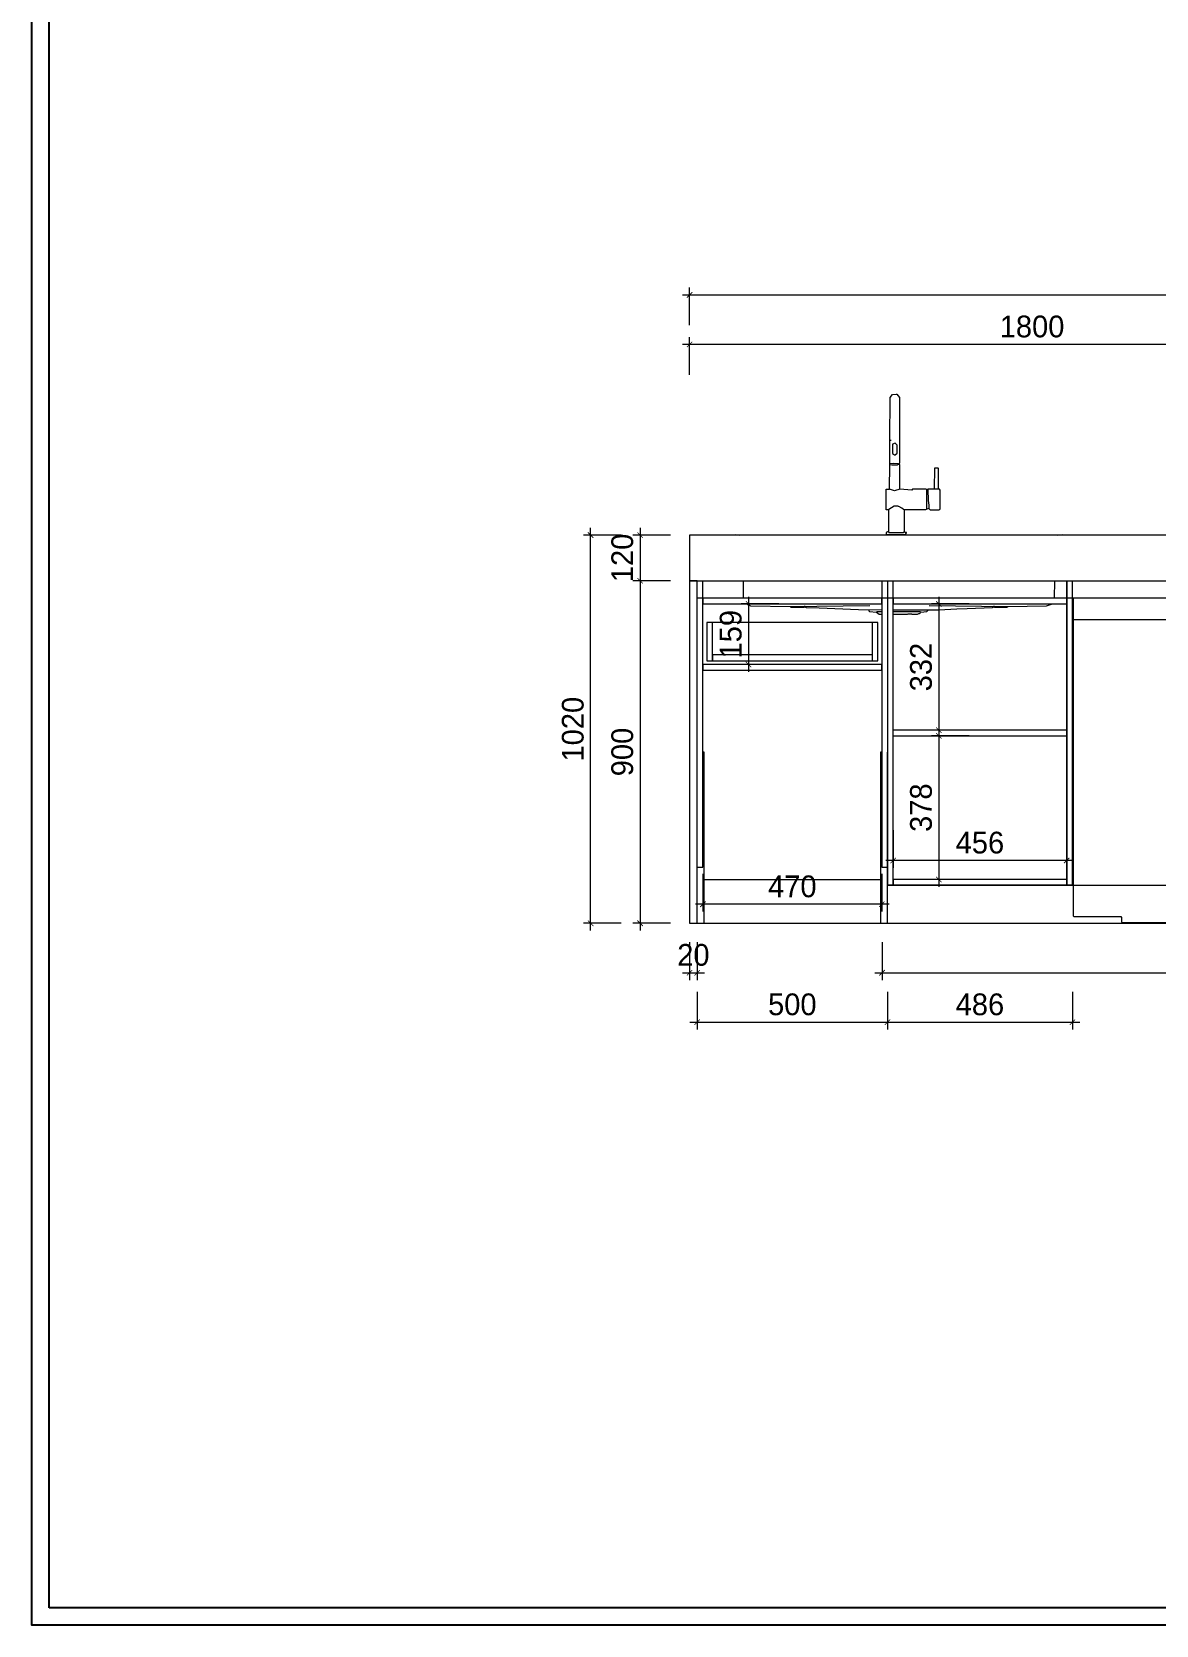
# Model space of a CAD drawing. Header units: millimetres. Extents: x 0 to 28440, y -12508 to -2066.
# Drawn here: x 0 to 2954, y -12347 to -8160 of the extents above; entities that cross this region are included whole.
import ezdxf

# ---------------------------------------------------------------- set-up
doc = ezdxf.new("R2010")
doc.units = ezdxf.units.MM
for name, color, linetype in [('CAD_  Default', 7, 'Continuous'), ('SH-尺寸标注', 32, 'Continuous'), ('图框', 4, 'Continuous')]:
    doc.layers.add(name, color=color, linetype=linetype)
for name, color, linetype, lineweight in [('DS-定制五金', 2, 'Continuous', 13), ('DS-定制台面', 4, 'Continuous', 13), ('DS-定制柜体', 4, 'Continuous', 13)]:
    doc.layers.add(name, color=color, linetype=linetype, lineweight=lineweight)
doc.styles.get("Standard").update_dxf_attribs({"font": 'GothicA1-Regular.ttf'})
doc.dimstyles.new('D_8_1.4', dxfattribs={"dimtxt": 57.14286, "dimasz": 14.285715, "dimexe": 19.04762, "dimexo": 0, "dimgap": 0, "dimtad": 1, "dimdec": 0, "dimzin": 1, "dimdsep": 46, "dimtxsty": 'Standard', "dimblk": 'ARCHTICK', "dimcen": 0.09, "dimdle": 19.04762, "dimclrd": 32, "dimclre": 32, "dimclrt": 2, "dimadec": 0, "dimazin": 0, "dimtfac": 1, "dimtdec": 4, "dimtix": 1, "dimtmove": 2, "dimatfit": 3, "dimfxl": 80.000002, "dimfxlon": 1, "dimtolj": 1, "dimtzin": 0, "dimlwd": 9, "dimlwe": 9, "dimarcsym": 0})

# ---------------------------------------------------------------- blocks, each defined once
blk = doc.blocks.new('_Frame5385020')
at = {"layer": 'CAD_  Default', "color": 255, "linetype": 'Continuous', "flags": 128}
for points in [[(35.413, 0.17), (35.413, -22.83), (0.802, -22.83), (0.802, 0.17), (35.413, 0.17)], [(0.927, -22.705), (0.927, 0.045), (31.913, 0.045), (31.913, -22.705), (0.927, -22.705)]]:
    blk.add_lwpolyline(points, dxfattribs=at)
blk = doc.blocks.new('LEGEND_0a2360a806cdce7849b98b2ef0661df8_0b9ed9d59c8745af914c58b24296af2b535fecd9-9ce2-4041-b6a1-f7be0a7ee92b')
at = {"layer": 'DS-定制五金', "color": 0, "linetype": 'Continuous'}
for p, q in [((21.2, 119.9), (21.2, 119.9)), ((21.2, 119.9), (57.5, 119.9)), ((21.5, 119.9), (21.5, 119.9)), ((57.5, 119.9), (57.5, 119.9)), ((20.5, 19.9), (20.5, 19.9)), ((20.5, 19.9), (58.5, 19.9)), ((58.5, 19.9), (58.5, 19.9))]:
    blk.add_line(p, q, dxfattribs=at)
blk = doc.blocks.new('LEGEND_0a2360a806cdce7849b98b2ef0661df8_0b9ed9d59c8745af914c58b24296af2b25f7022b-512a-43ba-8cf8-57665aab09a2')
at = {"layer": 'DS-定制五金', "color": 0, "linetype": 'Continuous'}
for p, q in [((20.5, 19.9), (20.5, 19.9)), ((20.5, 19.9), (58.5, 19.9)), ((58.5, 19.9), (58.5, 19.9))]:
    blk.add_line(p, q, dxfattribs=at)
blk = doc.blocks.new('LEGEND_0a2360a806cdce7849b98b2ef0661df8_0b9ed9d59c8745af914c58b24296af2bc5b906b7-c615-4f55-80a1-0b39651af18b')
at = {"layer": 'DS-定制五金', "color": 0, "linetype": 'Continuous'}
for p, q in [((21.2, 119.9), (21.2, 119.9)), ((21.2, 119.9), (57.5, 119.9)), ((21.5, 119.9), (21.5, 119.9)), ((57.5, 119.9), (57.5, 119.9)), ((20.5, 19.9), (20.5, 19.9)), ((20.5, 19.9), (58.5, 19.9)), ((58.5, 19.9), (58.5, 19.9))]:
    blk.add_line(p, q, dxfattribs=at)
blk = doc.blocks.new('LEGEND_0a2360a806cdce7849b98b2ef0661df8_0b9ed9d59c8745af914c58b24296af2b7b18e08e-fe75-4aee-aca0-a12577cf6275')
at = {"layer": 'DS-定制五金', "color": 0, "linetype": 'Continuous'}
for p, q in [((20.5, 19.9), (20.5, 19.9)), ((20.5, 19.9), (58.5, 19.9)), ((58.5, 19.9), (58.5, 19.9))]:
    blk.add_line(p, q, dxfattribs=at)
blk = doc.blocks.new('LEGEND_0a2360a806cdce7849b98b2ef0661df8_0b9ed9d59c8745af914c58b24296af2b4d847a2e-91e6-4621-883b-743e0200bdde')
at = {"layer": 'DS-定制五金', "color": 0, "linetype": 'Continuous'}
for p, q in [((21.2, 119.9), (21.2, 119.9)), ((21.2, 119.9), (57.5, 119.9)), ((21.5, 119.9), (21.5, 119.9)), ((57.5, 119.9), (57.5, 119.9)), ((20.5, 19.9), (20.5, 19.9)), ((20.5, 19.9), (58.5, 19.9)), ((58.5, 19.9), (58.5, 19.9))]:
    blk.add_line(p, q, dxfattribs=at)
blk = doc.blocks.new('LEGEND_0a2360a806cdce7849b98b2ef0661df8_0b9ed9d59c8745af914c58b24296af2b07fb2e48-0dea-48f3-9f8d-c6260d4dfea0')
at = {"layer": 'DS-定制五金', "color": 0, "linetype": 'Continuous'}
for p, q in [((21.2, 119.9), (21.2, 119.9)), ((21.2, 119.9), (57.5, 119.9)), ((21.5, 119.9), (21.5, 119.9)), ((57.5, 119.9), (57.5, 119.9)), ((20.5, 19.9), (20.5, 19.9)), ((20.5, 19.9), (58.5, 19.9)), ((58.5, 19.9), (58.5, 19.9))]:
    blk.add_line(p, q, dxfattribs=at)
blk = doc.blocks.new('LEGEND_773b4b5b78e261f98b0cd31e717768b7_a42c02f5651e40d4850454a045f229bae4bf6cc0-b880-4781-9f01-ec8040221989')
at = {"layer": 'DS-定制五金', "color": 0, "linetype": 'Continuous'}
for p, q in [((21.2, 119.9), (21.2, 119.9)), ((21.2, 119.9), (57.5, 119.9)), ((21.5, 119.9), (21.5, 119.9)), ((57.5, 119.9), (57.5, 119.9)), ((20.5, 19.9), (20.5, 19.9)), ((20.5, 19.9), (58.5, 19.9)), ((58.5, 19.9), (58.5, 19.9))]:
    blk.add_line(p, q, dxfattribs=at)
blk = doc.blocks.new('LEGEND_773b4b5b78e261f98b0cd31e717768b7_a42c02f5651e40d4850454a045f229bab245d6e4-1eb8-4e62-8870-8e126c4d2fbb')
at = {"layer": 'DS-定制五金', "color": 0, "linetype": 'Continuous'}
for p, q in [((21.2, 119.9), (21.2, 119.9)), ((21.2, 119.9), (57.5, 119.9)), ((21.5, 119.9), (21.5, 119.9)), ((57.5, 119.9), (57.5, 119.9)), ((20.5, 19.9), (20.5, 19.9)), ((20.5, 19.9), (58.5, 19.9)), ((58.5, 19.9), (58.5, 19.9))]:
    blk.add_line(p, q, dxfattribs=at)
blk = doc.blocks.new('LEGEND_50239a217717126fb6043add848dd369_3df105dee2c2416eb693eab1337d3f63')
at = {"layer": 'DS-定制五金', "color": 134, "linetype": 'Continuous', "flags": 128}
for points in [[(31, 267), (31.5, 379), (37.5, 386.7), (47.2, 387.7), (49, 387), (56, 379), (56, 207), (55, 205), (54, 204), (51.1, 201.8), (50, 201), (36, 201), (31, 202)], [(130, 137), (130.5, 109), (132.4, 96.1), (132.6, 94.9), (133, 88), (136, 84), (159, 84), (161, 86), (162, 87), (162, 136), (160, 138), (156, 138), (147, 138), (131, 138), (130, 137), (126.1, 137.4), (125, 138), (90, 138), (88, 136), (57, 138), (43.1, 134.3), (30, 138), (31, 202), (31, 205), (31, 267), (34, 267)], [(45, 228), (50, 233), (50, 254), (44.4, 258.5), (38, 256), (38, 232), (43.4, 227.9), (45, 228)], [(54, 204), (52.9, 204.6), (41, 206), (31, 205)], [(57, 138), (56.5, 202), (55, 205)], [(147, 138), (148, 194), (156, 194), (157, 193), (157, 141), (156, 138)], [(27, 84), (21, 84), (21, 138), (30, 138)], [(127, 86), (127, 137)], [(27, 27), (25, 26), (21, 25), (21, 19), (72, 19), (74.3, 24.1), (74, 25), (70, 25), (69, 27), (69, 84)], [(133, 88), (127, 86), (124, 84), (68, 84), (66.2, 85.2), (61.8, 88.8), (53.9, 92.8), (53.1, 93.2), (52, 94), (42, 94), (27.8, 84.9), (27, 84), (27, 27), (27, 26), (28, 25), (66, 25), (69, 27)]]:
    blk.add_lwpolyline(points, dxfattribs=at)
blk = doc.blocks.new('LEGEND_6b74d86f00f4c47856e0d770a6ec2e20_5e499b23e1694e3d8c087f3c152f14a983f97802-23b0-4b38-ae21-0377bc4aee68')
at = {"layer": 'DS-定制五金', "color": 134, "linetype": 'Continuous'}
for p, q in [((20.2, 227), (32.5, 225.8)), ((867.7, 225.8), (879.9, 227)), ((40.9, 107.1), (41, 61.8)), ((859.1, 61.6), (859.6, 107.1)), ((41, 61.8), (41.1, 61.6)), ((51.1, 46.8), (56.2, 43.3)), ((56.2, 43.3), (60.7, 42.1)), ((60.7, 42.1), (164.1, 40.5)), ((164.1, 40.5), (374.2, 42.7)), ((529.3, 42.7), (736.1, 40.5)), ((736.1, 40.5), (838.3, 42.1)), ((838.3, 42.1), (850.7, 46.6)), ((850.7, 46.6), (850.8, 46.8)), ((164.1, 40.5), (166.3, 38.2)), ((166.3, 38.2), (201.2, 38.2)), ((201.2, 38.2), (203.4, 39.3)), ((203.4, 39.3), (206.8, 37.6)), ((206.8, 37.6), (240.5, 36.5)), ((240.5, 36.5), (343.8, 32.1)), ((343.8, 32.1), (405.1, 31.9)), ((391.1, 25.8), (392.2, 27)), ((392.2, 27), (405.1, 27)), ((398.9, 20.2), (405.1, 20.2)), ((420.1, 31.8), (420.1, 31.8)), ((420.1, 27), (420.1, 27)), ((420.1, 21.4), (420.1, 21.4)), ((435.1, 31.8), (555.1, 31.5)), ((435.1, 27), (506.8, 27)), ((435.1, 20.2), (473.1, 20.2)), ((473.1, 20.2), (474.2, 21.4)), ((474.2, 21.4), (483.2, 21.4)), ((483.2, 21.4), (484.3, 20.2)), ((484.3, 20.2), (498.9, 20.2)), ((498.9, 20.2), (502.2, 21.7)), ((506.8, 27), (507.9, 25.8)), ((507.9, 25.8), (523.6, 27.5)), ((523.6, 27.5), (528.2, 31.5)), ((555.1, 31.5), (602.3, 34.2)), ((602.3, 34.2), (629.3, 35.4)), ((629.3, 35.4), (695.7, 37.9)), ((695.7, 37.9), (700.1, 39.3)), ((700.1, 39.3), (701.2, 38.2)), ((701.2, 38.2), (733.8, 38.2)), ((733.8, 38.2), (736.1, 40.5))]:
    blk.add_line(p, q, dxfattribs=at)
at = {"layer": 'DS-定制五金', "color": 134, "linetype": 'Continuous', "flags": 128}
for points in [[(203.4, 39.3), (203.4, 41.6)], [(700.1, 39.3), (700.1, 41.6)], [(370.8, 31.5), (370.8, 29.2), (373.1, 27), (391.1, 25.8), (398.2, 20.4), (398.9, 20.2)]]:
    blk.add_lwpolyline(points, dxfattribs=at)
at = {"layer": 'DS-定制五金', "color": 134, "linetype": 'Continuous'}
blk.add_ellipse((501.5, 28.7), major_axis=(0, 7.04), ratio=1, start_param=3.242076, end_param=4.296368, dxfattribs=at)
blk = doc.blocks.new('LEGEND_773b4b5b78e261f98b0cd31e717768b7_a42c02f5651e40d4850454a045f229ba430fed78-b1f9-48cf-83e1-bf880c01cbd1')
at = {"layer": 'DS-定制五金', "color": 0, "linetype": 'Continuous'}
for p, q in [((21.2, 119.9), (21.2, 119.9)), ((21.2, 119.9), (57.5, 119.9)), ((21.5, 119.9), (21.5, 119.9)), ((57.5, 119.9), (57.5, 119.9)), ((20.5, 19.9), (20.5, 19.9)), ((20.5, 19.9), (58.5, 19.9)), ((58.5, 19.9), (58.5, 19.9))]:
    blk.add_line(p, q, dxfattribs=at)
blk = doc.blocks.new('LEGEND_773b4b5b78e261f98b0cd31e717768b7_a42c02f5651e40d4850454a045f229ba8eed576e-33d0-49ae-b298-799b6dedb11d')
at = {"layer": 'DS-定制五金', "color": 0, "linetype": 'Continuous'}
for p, q in [((21.2, 119.9), (21.2, 119.9)), ((21.2, 119.9), (57.5, 119.9)), ((21.5, 119.9), (21.5, 119.9)), ((57.5, 119.9), (57.5, 119.9)), ((20.5, 19.9), (20.5, 19.9)), ((20.5, 19.9), (58.5, 19.9)), ((58.5, 19.9), (58.5, 19.9))]:
    blk.add_line(p, q, dxfattribs=at)
blk = doc.blocks.new('LEGEND_f978b9f53e2fb915e30b4bb4c628743f_17b2444cc8134532a834cdbca0b0b7e3')
at = {"layer": 'DS-定制五金', "color": 134, "linetype": 'Continuous', "flags": 128}
for points in [[(489.2, 23.7), (489.7, 34.4), (612.4, 35), (616.7, 38.7), (616.7, 111.9), (615.6, 115.2), (616.7, 118.4), (616.7, 783.5), (615.6, 786.7), (616.7, 790), (616.7, 837.3), (614.5, 839.5), (21.5, 839.5), (21.5, 786.7), (21.5, 115.2), (21.5, 36.6), (23.7, 34.4), (146.4, 34.4), (148.5, 32.3), (148.5, 21.5), (150.7, 19.4), (485.4, 19.4)], [(21.5, 786.7), (23.7, 785.7), (612.4, 785.7), (615.6, 786.7)], [(21.5, 115.2), (23.7, 114.1), (612.4, 114.1), (615.6, 115.2)]]:
    blk.add_lwpolyline(points, dxfattribs=at)
at = {"layer": 'DS-定制五金', "color": 134, "linetype": 'Continuous'}
blk.add_arc((471.4, 35.5), 21.3, 310.9071, 326.5075, dxfattribs=at)
blk = doc.blocks.new('_ArchTick')
at = {"color": 0, "linetype": 'ByBlock', "const_width": 0.15}
blk.add_lwpolyline([(-0.5, -0.5), (0.5, 0.5)], dxfattribs=at)
blk = doc.blocks.new('*D277')
at = {"layer": 'Defpoints', "color": 0}
for p in [(2463.3, -9663.3), (2383.3, -9994.8), (2463.3, -9994.8)]:
    blk.add_point(p, dxfattribs=at)
at = {"layer": 'SH-尺寸标注', "color": 32, "linetype": 'Continuous', "lineweight": 9}
for p, q in [((2463.3, -9663.3), (2364.3, -9663.3)), ((2383.3, -9644.3), (2383.3, -10013.9)), ((2463.3, -9994.8), (2364.3, -9994.8))]:
    blk.add_line(p, q, dxfattribs=at)
at = {"layer": 'SH-尺寸标注', "color": 32, "lineweight": 9, "xscale": 14.28571493455343, "yscale": 14.28571493455343, "zscale": 14.28571493455343}
for p, rotation in [((2383.3, -9663.3), 90), ((2383.3, -9994.8), 270)]:
    blk.add_blockref('_ArchTick', p, dxfattribs=dict(at, rotation=rotation))
at = {"layer": 'SH-尺寸标注', "color": 2, "insert": (2336.7, -9829.1), "char_height": 57.14, "attachment_point": 5, "rotation": 90}
blk.add_mtext('\\A1;332', dxfattribs=at)
blk = doc.blocks.new('*D276')
at = {"layer": 'Defpoints', "color": 0}
for p in [(2463.3, -10009.8), (2383.3, -10387.3), (2463.3, -10387.3)]:
    blk.add_point(p, dxfattribs=at)
at = {"layer": 'SH-尺寸标注', "color": 32, "linetype": 'Continuous', "lineweight": 9}
for p, q in [((2383.3, -9990.8), (2383.3, -10406.4)), ((2463.3, -10009.8), (2364.3, -10009.8)), ((2463.3, -10387.3), (2364.3, -10387.3))]:
    blk.add_line(p, q, dxfattribs=at)
at = {"layer": 'SH-尺寸标注', "color": 32, "lineweight": 9, "xscale": 14.28571493455343, "yscale": 14.28571493455343, "zscale": 14.28571493455343}
for p, rotation in [((2383.3, -10009.8), 90), ((2383.3, -10387.3), 270)]:
    blk.add_blockref('_ArchTick', p, dxfattribs=dict(at, rotation=rotation))
at = {"layer": 'SH-尺寸标注', "color": 2, "insert": (2336.7, -10198.6), "char_height": 57.14, "attachment_point": 5, "rotation": 90}
blk.add_mtext('\\A1;378', dxfattribs=at)
blk = doc.blocks.new('*D275')
at = {"layer": 'Defpoints', "color": 0}
for p in [(2263.3, -10257.3), (2719.3, -10257.3), (2263.3, -10337.3)]:
    blk.add_point(p, dxfattribs=at)
at = {"layer": 'SH-尺寸标注', "color": 32, "linetype": 'Continuous', "lineweight": 9}
for p, q in [((2263.3, -10257.3), (2263.3, -10356.4)), ((2719.3, -10257.3), (2719.3, -10356.4)), ((2738.4, -10337.3), (2244.3, -10337.3))]:
    blk.add_line(p, q, dxfattribs=at)
at = {"layer": 'SH-尺寸标注', "color": 32, "lineweight": 9, "xscale": 14.28571493455343, "yscale": 14.28571493455343, "zscale": 14.28571493455343, "rotation": 180}
blk.add_blockref('_ArchTick', (2263.3, -10337.3), dxfattribs=at)
at = {"layer": 'SH-尺寸标注', "color": 32, "lineweight": 9, "xscale": 14.28571493455343, "yscale": 14.28571493455343, "zscale": 14.28571493455343}
blk.add_blockref('_ArchTick', (2719.3, -10337.3), dxfattribs=at)
at = {"layer": 'SH-尺寸标注', "color": 2, "insert": (2491.3, -10290.7), "char_height": 57.14, "attachment_point": 5}
blk.add_mtext('\\A1;456', dxfattribs=at)
blk = doc.blocks.new('*D271')
at = {"layer": 'Defpoints', "color": 0}
for p in [(1963.3, -9663.3), (1883.3, -9822.3), (1963.3, -9822.3)]:
    blk.add_point(p, dxfattribs=at)
at = {"layer": 'SH-尺寸标注', "color": 32, "linetype": 'Continuous', "lineweight": 9}
for p, q in [((1963.3, -9663.3), (1864.3, -9663.3)), ((1883.3, -9644.3), (1883.3, -9841.4)), ((1963.3, -9822.3), (1864.3, -9822.3))]:
    blk.add_line(p, q, dxfattribs=at)
at = {"layer": 'SH-尺寸标注', "color": 32, "lineweight": 9, "xscale": 14.28571493455343, "yscale": 14.28571493455343, "zscale": 14.28571493455343}
for p, rotation in [((1883.3, -9663.3), 90), ((1883.3, -9822.3), 270)]:
    blk.add_blockref('_ArchTick', p, dxfattribs=dict(at, rotation=rotation))
at = {"layer": 'SH-尺寸标注', "color": 2, "insert": (1836.7, -9742.8), "char_height": 57.14, "attachment_point": 5, "rotation": 90}
blk.add_mtext('\\A1;159', dxfattribs=at)
blk = doc.blocks.new('*D270')
at = {"layer": 'Defpoints', "color": 0}
for p in [(1763.3, -10372.3), (2233.3, -10372.3), (1763.3, -10452.3)]:
    blk.add_point(p, dxfattribs=at)
at = {"layer": 'SH-尺寸标注', "color": 32, "linetype": 'Continuous', "lineweight": 9}
for p, q in [((1763.3, -10372.3), (1763.3, -10471.4)), ((2233.3, -10372.3), (2233.3, -10471.4)), ((2252.4, -10452.3), (1744.3, -10452.3))]:
    blk.add_line(p, q, dxfattribs=at)
at = {"layer": 'SH-尺寸标注', "color": 32, "lineweight": 9, "xscale": 14.28571493455343, "yscale": 14.28571493455343, "zscale": 14.28571493455343, "rotation": 180}
blk.add_blockref('_ArchTick', (1763.3, -10452.3), dxfattribs=at)
at = {"layer": 'SH-尺寸标注', "color": 32, "lineweight": 9, "xscale": 14.28571493455343, "yscale": 14.28571493455343, "zscale": 14.28571493455343}
blk.add_blockref('_ArchTick', (2233.3, -10452.3), dxfattribs=at)
at = {"layer": 'SH-尺寸标注', "color": 2, "insert": (1998.3, -10405.7), "char_height": 57.14, "attachment_point": 5}
blk.add_mtext('\\A1;470', dxfattribs=at)
blk = doc.blocks.new('*D269')
at = {"layer": 'Defpoints', "color": 0}
for p in [(5328.3, -8851.1), (1728.3, -8931.1), (5328.3, -8931.1)]:
    blk.add_point(p, dxfattribs=at)
at = {"layer": 'SH-尺寸标注', "color": 32, "linetype": 'Continuous', "lineweight": 9}
for p, q in [((1728.3, -8931.1), (1728.3, -8832.1)), ((5328.3, -8931.1), (5328.3, -8832.1)), ((1709.3, -8851.1), (5347.4, -8851.1))]:
    blk.add_line(p, q, dxfattribs=at)
at = {"layer": 'SH-尺寸标注', "color": 32, "lineweight": 9, "xscale": 14.28571493455343, "yscale": 14.28571493455343, "zscale": 14.28571493455343, "rotation": 180}
blk.add_blockref('_ArchTick', (1728.3, -8851.1), dxfattribs=at)
at = {"layer": 'SH-尺寸标注', "color": 32, "lineweight": 9, "xscale": 14.28571493455343, "yscale": 14.28571493455343, "zscale": 14.28571493455343}
blk.add_blockref('_ArchTick', (5328.3, -8851.1), dxfattribs=at)
at = {"layer": 'SH-尺寸标注', "color": 2, "insert": (3528.3, -8804.5), "char_height": 57.14, "attachment_point": 5}
blk.add_mtext('\\A1;3600', dxfattribs=at)
blk = doc.blocks.new('*D268')
at = {"layer": 'Defpoints', "color": 0}
for p in [(1468.3, -9482.3), (1548.3, -9482.3), (1548.3, -10502.3)]:
    blk.add_point(p, dxfattribs=at)
at = {"layer": 'SH-尺寸标注', "color": 32, "linetype": 'Continuous', "lineweight": 9}
for p, q in [((1548.3, -9482.3), (1449.3, -9482.3)), ((1468.3, -10521.4), (1468.3, -9463.3)), ((1548.3, -10502.3), (1449.3, -10502.3))]:
    blk.add_line(p, q, dxfattribs=at)
at = {"layer": 'SH-尺寸标注', "color": 32, "lineweight": 9, "xscale": 14.28571493455343, "yscale": 14.28571493455343, "zscale": 14.28571493455343}
for p, rotation in [((1468.3, -9482.3), 90), ((1468.3, -10502.3), 270)]:
    blk.add_blockref('_ArchTick', p, dxfattribs=dict(at, rotation=rotation))
at = {"layer": 'SH-尺寸标注', "color": 2, "insert": (1421.7, -9992.3), "char_height": 57.14, "attachment_point": 5, "rotation": 90}
blk.add_mtext('\\A1;1020', dxfattribs=at)
blk = doc.blocks.new('*D264')
at = {"layer": 'Defpoints', "color": 0}
for p in [(2248.3, -10682.3), (2734.3, -10682.3), (2734.3, -10762.3)]:
    blk.add_point(p, dxfattribs=at)
at = {"layer": 'SH-尺寸标注', "color": 32, "linetype": 'Continuous', "lineweight": 9}
for p, q in [((2248.3, -10682.3), (2248.3, -10781.4)), ((2734.3, -10682.3), (2734.3, -10781.4)), ((2229.3, -10762.3), (2753.4, -10762.3))]:
    blk.add_line(p, q, dxfattribs=at)
at = {"layer": 'SH-尺寸标注', "color": 32, "lineweight": 9, "xscale": 14.28571493455343, "yscale": 14.28571493455343, "zscale": 14.28571493455343, "rotation": 180}
blk.add_blockref('_ArchTick', (2248.3, -10762.3), dxfattribs=at)
at = {"layer": 'SH-尺寸标注', "color": 32, "lineweight": 9, "xscale": 14.28571493455343, "yscale": 14.28571493455343, "zscale": 14.28571493455343}
blk.add_blockref('_ArchTick', (2734.3, -10762.3), dxfattribs=at)
at = {"layer": 'SH-尺寸标注', "color": 2, "insert": (2491.3, -10715.7), "char_height": 57.14, "attachment_point": 5}
blk.add_mtext('\\A1;486', dxfattribs=at)
blk = doc.blocks.new('*D263')
at = {"layer": 'Defpoints', "color": 0}
for p in [(1728.3, -10552.3), (1748.3, -10552.3), (1748.3, -10632.3)]:
    blk.add_point(p, dxfattribs=at)
at = {"layer": 'SH-尺寸标注', "color": 32, "linetype": 'Continuous', "lineweight": 9}
for p, q in [((1728.3, -10552.3), (1728.3, -10651.4)), ((1748.3, -10552.3), (1748.3, -10651.4)), ((1709.3, -10632.3), (1767.4, -10632.3))]:
    blk.add_line(p, q, dxfattribs=at)
at = {"layer": 'SH-尺寸标注', "color": 32, "lineweight": 9, "xscale": 14.28571493455343, "yscale": 14.28571493455343, "zscale": 14.28571493455343, "rotation": 180}
blk.add_blockref('_ArchTick', (1728.3, -10632.3), dxfattribs=at)
at = {"layer": 'SH-尺寸标注', "color": 32, "lineweight": 9, "xscale": 14.28571493455343, "yscale": 14.28571493455343, "zscale": 14.28571493455343}
blk.add_blockref('_ArchTick', (1748.3, -10632.3), dxfattribs=at)
at = {"layer": 'SH-尺寸标注', "color": 2, "insert": (1738.3, -10585.7), "char_height": 57.14, "attachment_point": 5}
blk.add_mtext('\\A1;20', dxfattribs=at)
blk = doc.blocks.new('*D262')
at = {"layer": 'Defpoints', "color": 0}
for p in [(1678.3, -9602.3), (1598.3, -10502.3), (1678.3, -10502.3)]:
    blk.add_point(p, dxfattribs=at)
at = {"layer": 'SH-尺寸标注', "color": 32, "linetype": 'Continuous', "lineweight": 9}
for p, q in [((1598.3, -9583.3), (1598.3, -10521.4)), ((1678.3, -9602.3), (1579.3, -9602.3)), ((1678.3, -10502.3), (1579.3, -10502.3))]:
    blk.add_line(p, q, dxfattribs=at)
at = {"layer": 'SH-尺寸标注', "color": 32, "lineweight": 9, "xscale": 14.28571493455343, "yscale": 14.28571493455343, "zscale": 14.28571493455343}
for p, rotation in [((1598.3, -9602.3), 89.99999999999999), ((1598.3, -10502.3), 270)]:
    blk.add_blockref('_ArchTick', p, dxfattribs=dict(at, rotation=rotation))
at = {"layer": 'SH-尺寸标注', "color": 2, "insert": (1551.7, -10052.3), "char_height": 57.14, "attachment_point": 5, "rotation": 90}
blk.add_mtext('\\A1;900', dxfattribs=at)
blk = doc.blocks.new('*D259')
at = {"layer": 'Defpoints', "color": 0}
for p in [(1748.3, -10682.3), (2248.3, -10682.3), (2248.3, -10762.3)]:
    blk.add_point(p, dxfattribs=at)
at = {"layer": 'SH-尺寸标注', "color": 32, "linetype": 'Continuous', "lineweight": 9}
for p, q in [((1748.3, -10682.3), (1748.3, -10781.4)), ((2248.3, -10682.3), (2248.3, -10781.4)), ((1729.3, -10762.3), (2267.4, -10762.3))]:
    blk.add_line(p, q, dxfattribs=at)
at = {"layer": 'SH-尺寸标注', "color": 32, "lineweight": 9, "xscale": 14.28571493455343, "yscale": 14.28571493455343, "zscale": 14.28571493455343, "rotation": 180}
blk.add_blockref('_ArchTick', (1748.3, -10762.3), dxfattribs=at)
at = {"layer": 'SH-尺寸标注', "color": 32, "lineweight": 9, "xscale": 14.28571493455343, "yscale": 14.28571493455343, "zscale": 14.28571493455343}
blk.add_blockref('_ArchTick', (2248.3, -10762.3), dxfattribs=at)
at = {"layer": 'SH-尺寸标注', "color": 2, "insert": (1998.3, -10715.7), "char_height": 57.14, "attachment_point": 5}
blk.add_mtext('\\A1;500', dxfattribs=at)
blk = doc.blocks.new('*D257')
at = {"layer": 'Defpoints', "color": 0}
for p in [(1728.3, -8981.1), (1728.3, -9061.1), (3528.3, -9061.1)]:
    blk.add_point(p, dxfattribs=at)
at = {"layer": 'SH-尺寸标注', "color": 32, "linetype": 'Continuous', "lineweight": 9}
for p, q in [((3547.4, -8981.1), (1709.3, -8981.1)), ((1728.3, -9061.1), (1728.3, -8962.1)), ((3528.3, -9061.1), (3528.3, -8962.1))]:
    blk.add_line(p, q, dxfattribs=at)
at = {"layer": 'SH-尺寸标注', "color": 32, "lineweight": 9, "xscale": 14.28571493455343, "yscale": 14.28571493455343, "zscale": 14.28571493455343, "rotation": 180}
blk.add_blockref('_ArchTick', (1728.3, -8981.1), dxfattribs=at)
at = {"layer": 'SH-尺寸标注', "color": 32, "lineweight": 9, "xscale": 14.28571493455343, "yscale": 14.28571493455343, "zscale": 14.28571493455343}
blk.add_blockref('_ArchTick', (3528.3, -8981.1), dxfattribs=at)
at = {"layer": 'SH-尺寸标注', "color": 2, "insert": (2628.3, -8934.5), "char_height": 57.14, "attachment_point": 5}
blk.add_mtext('\\A1;1800', dxfattribs=at)
blk = doc.blocks.new('*D256')
at = {"layer": 'Defpoints', "color": 0}
for p in [(1678.3, -9482.3), (1598.3, -9602.3), (1678.3, -9602.3)]:
    blk.add_point(p, dxfattribs=at)
at = {"layer": 'SH-尺寸标注', "color": 32, "linetype": 'Continuous', "lineweight": 9}
for p, q in [((1678.3, -9482.3), (1579.3, -9482.3)), ((1598.3, -9463.3), (1598.3, -9621.4)), ((1678.3, -9602.3), (1579.3, -9602.3))]:
    blk.add_line(p, q, dxfattribs=at)
at = {"layer": 'SH-尺寸标注', "color": 32, "lineweight": 9, "xscale": 14.28571493455343, "yscale": 14.28571493455343, "zscale": 14.28571493455343}
for p, rotation in [((1598.3, -9482.3), 90), ((1598.3, -9602.3), 270)]:
    blk.add_blockref('_ArchTick', p, dxfattribs=dict(at, rotation=rotation))
at = {"layer": 'SH-尺寸标注', "color": 2, "insert": (1551.7, -9542.3), "char_height": 57.14, "attachment_point": 5, "rotation": 90}
blk.add_mtext('\\A1;120', dxfattribs=at)
blk = doc.blocks.new('*D255')
at = {"layer": 'Defpoints', "color": 0}
for p in [(2234.3, -10552.3), (5008.3, -10552.3), (5008.3, -10632.3)]:
    blk.add_point(p, dxfattribs=at)
at = {"layer": 'SH-尺寸标注', "color": 32, "linetype": 'Continuous', "lineweight": 9}
for p, q in [((2234.3, -10552.3), (2234.3, -10651.4)), ((5008.3, -10552.3), (5008.3, -10651.4)), ((2215.3, -10632.3), (5027.4, -10632.3))]:
    blk.add_line(p, q, dxfattribs=at)
at = {"layer": 'SH-尺寸标注', "color": 32, "lineweight": 9, "xscale": 14.28571493455343, "yscale": 14.28571493455343, "zscale": 14.28571493455343, "rotation": 180}
blk.add_blockref('_ArchTick', (2234.3, -10632.3), dxfattribs=at)
at = {"layer": 'SH-尺寸标注', "color": 32, "lineweight": 9, "xscale": 14.28571493455343, "yscale": 14.28571493455343, "zscale": 14.28571493455343}
blk.add_blockref('_ArchTick', (5008.3, -10632.3), dxfattribs=at)
at = {"layer": 'SH-尺寸标注', "color": 2, "insert": (3621.3, -10585.7), "char_height": 57.14, "attachment_point": 5}
blk.add_mtext('\\A1;2774', dxfattribs=at)

msp = doc.modelspace()

# ---------------------------------------------------------------- linework, layer by layer
at = {"layer": 'DS-定制台面', "color": 255, "linetype": 'Continuous'}
for p, q in [((1728.3, -9482.3), (1728.3, -9602.3)), ((3528.3, -9482.3), (1728.3, -9482.3)), ((1850.3, -9482.3), (1850.3, -9482.3)), ((1853.4, -9482.3), (1853.4, -9482.3)), ((1862, -9482.3), (1862, -9482.3)), ((1875, -9482.3), (1875, -9482.3)), ((1890.3, -9482.3), (1890.3, -9482.3)), ((2666.2, -9482.3), (2666.2, -9482.3)), ((2678.6, -9482.3), (2678.6, -9482.3)), ((2681.5, -9482.3), (2681.5, -9482.3)), ((2689.7, -9482.3), (2689.7, -9482.3)), ((2694.5, -9482.3), (2694.5, -9482.3)), ((2698.6, -9482.3), (2698.6, -9482.3)), ((2703.2, -9482.3), (2703.2, -9482.3)), ((2704.3, -9482.3), (2704.3, -9482.3)), ((2706.2, -9482.3), (2706.2, -9482.3)), ((1728.3, -9602.3), (3528.3, -9602.3)), ((1850.3, -9602.3), (1850.3, -9602.3)), ((1853.4, -9602.3), (1853.4, -9602.3)), ((1862, -9602.3), (1862, -9602.3)), ((1875, -9602.3), (1875, -9602.3)), ((1890.3, -9602.3), (1890.3, -9602.3)), ((2666.2, -9602.3), (2666.2, -9602.3)), ((2678.6, -9602.3), (2678.6, -9602.3)), ((2681.5, -9602.3), (2681.5, -9602.3)), ((2689.7, -9602.3), (2689.7, -9602.3)), ((2694.5, -9602.3), (2694.5, -9602.3)), ((2698.6, -9602.3), (2698.6, -9602.3)), ((2703.2, -9602.3), (2703.2, -9602.3)), ((2704.3, -9602.3), (2704.3, -9602.3)), ((2706.2, -9602.3), (2706.2, -9602.3)), ((2736.3, -10402.3), (2248.3, -10402.3)), ((2234.3, -10502.3), (2234.3, -10502.3)), ((2234.3, -10502.3), (5008.3, -10502.3))]:
    msp.add_line(p, q, dxfattribs=at)
at = {"layer": 'DS-定制柜体', "color": 255, "linetype": 'Continuous'}
for p, q in [((1748.3, -9602.3), (1728.3, -9602.3)), ((1728.3, -9602.3), (1728.3, -10502.3)), ((1748.3, -10502.3), (1748.3, -9602.3)), ((1763.3, -9648.3), (1763.3, -9602.3)), ((2233.3, -9602.3), (2233.3, -9648.3)), ((2248.3, -9602.3), (2248.3, -9648.3)), ((2263.3, -9648.3), (2263.3, -9602.3)), ((2623.3, -9602.3), (2623.3, -9602.3)), ((2638.3, -9602.3), (2638.3, -9602.3)), ((2653.3, -9602.3), (2653.3, -9602.3)), ((2719.3, -10387.3), (2719.3, -9602.3)), ((2719.3, -9602.3), (2719.3, -9648.3)), ((2734.3, -9648.3), (2734.3, -9602.3)), ((1763.3, -9648.3), (1748.3, -9648.3)), ((1763.3, -10355.3), (1763.3, -9648.3)), ((2233.3, -9648.3), (1763.3, -9648.3)), ((1763.3, -9648.3), (1763.3, -9663.3)), ((1763.3, -9663.3), (2233.3, -9663.3)), ((2233.3, -9648.3), (2233.3, -10355.3)), ((2248.3, -9648.3), (2233.3, -9648.3)), ((2233.3, -9663.3), (2233.3, -9648.3)), ((2248.3, -9648.3), (2248.3, -10402.3)), ((2263.3, -9648.3), (2248.3, -9648.3)), ((2263.3, -10402.3), (2263.3, -9648.3)), ((2719.3, -9648.3), (2263.3, -9648.3)), ((2263.3, -9648.3), (2263.3, -9663.3)), ((2263.3, -9663.3), (2719.3, -9663.3)), ((2719.3, -9648.3), (2719.3, -10402.3)), ((2734.3, -9648.3), (2719.3, -9648.3)), ((2719.3, -9663.3), (2719.3, -9648.3)), ((2734.3, -10402.3), (2734.3, -9648.3)), ((1788.3, -9712.3), (1773.3, -9712.3)), ((1773.3, -9712.3), (1773.3, -9812.3)), ((2208.3, -9712.3), (1788.3, -9712.3)), ((1788.3, -9812.3), (1788.3, -9712.3)), ((2223.3, -9712.3), (2208.3, -9712.3)), ((2208.3, -9712.3), (2208.3, -9812.3)), ((2223.3, -9812.3), (2223.3, -9712.3)), ((2233.3, -9822.3), (1763.3, -9822.3)), ((1763.3, -9822.3), (1763.3, -9837.3)), ((1763.3, -9837.3), (2233.3, -9837.3)), ((1773.3, -9812.3), (1788.3, -9812.3)), ((2208.3, -9797.3), (1788.3, -9797.3)), ((1788.3, -9797.3), (1788.3, -9812.3)), ((1788.3, -9812.3), (2208.3, -9812.3)), ((2208.3, -9812.3), (2223.3, -9812.3)), ((2233.3, -9837.3), (2233.3, -9822.3)), ((1763.3, -9972.8), (1763.3, -9972.8)), ((1763.3, -9974.3), (1763.3, -9974.3)), ((1763.3, -9987.8), (1763.3, -9987.8)), ((2233.3, -9974.3), (2233.3, -9974.3)), ((2248.3, -9974.3), (2248.3, -9974.3)), ((2263.3, -9974.3), (2263.3, -9974.3)), ((2719.3, -9994.8), (2263.3, -9994.8)), ((2736.3, -9974.3), (2734.3, -9974.3)), ((1763.3, -10030.3), (1763.3, -10030.3)), ((2233.3, -10030.3), (2233.3, -10030.3)), ((2248.3, -10030.3), (2248.3, -10030.3)), ((2263.3, -10009.8), (2719.3, -10009.8)), ((2263.3, -10030.3), (2263.3, -10030.3)), ((2734.3, -10030.3), (2736.3, -10030.3)), ((1766.3, -10052.3), (1763.3, -10052.3)), ((1766.3, -10502.3), (1766.3, -10052.3)), ((2233.3, -10052.3), (2230.3, -10052.3)), ((2230.3, -10052.3), (2230.3, -10502.3)), ((2248.3, -10502.3), (2248.3, -10052.3)), ((2248.3, -10052.3), (2248.3, -10052.3)), ((1748.3, -10355.3), (1763.3, -10355.3)), ((2233.3, -10355.3), (2248.3, -10355.3)), ((1766.3, -10387.3), (2230.3, -10387.3)), ((1766.3, -10402.3), (1766.3, -10402.3)), ((2230.3, -10402.3), (2230.3, -10402.3)), ((2248.3, -10387.3), (2248.3, -10387.3)), ((2248.3, -10402.3), (2263.3, -10402.3)), ((2719.3, -10387.3), (2263.3, -10387.3)), ((2263.3, -10387.3), (2263.3, -10402.3)), ((2263.3, -10402.3), (2719.3, -10402.3)), ((2623.3, -10387.3), (2623.3, -10387.3)), ((2623.3, -10402.3), (2623.3, -10402.3)), ((2638.3, -10387.3), (2638.3, -10387.3)), ((2653.3, -10387.3), (2653.3, -10387.3)), ((2653.3, -10402.3), (2653.3, -10402.3)), ((2719.3, -10402.3), (2719.3, -10387.3)), ((2719.3, -10402.3), (2734.3, -10402.3)), ((2736.3, -10387.3), (2734.3, -10387.3)), ((1728.3, -10502.3), (1748.3, -10502.3)), ((1748.3, -10502.3), (1766.3, -10502.3)), ((1766.3, -10502.3), (2230.3, -10502.3)), ((2230.3, -10502.3), (2248.3, -10502.3)), ((2233.3, -10502.3), (2233.3, -10502.3))]:
    msp.add_line(p, q, dxfattribs=at)

# ---------------------------------------------------------------- block references
at = {"layer": 'DS-定制五金', "color": 7}
for name, p, xscale, yscale in [('LEGEND_50239a217717126fb6043add848dd369_3df105dee2c2416eb693eab1337d3f63', (2223.5, -9500.2), 1.00709219858156, 1.00200463054123), ('LEGEND_6b74d86f00f4c47856e0d770a6ec2e20_5e499b23e1694e3d8c087f3c152f14a983f97802-23b0-4b38-ae21-0377bc4aee68', (1828.1, -9710.6), 1.000255040095386, 1.010784930115587), ('LEGEND_f978b9f53e2fb915e30b4bb4c628743f_17b2444cc8134532a834cdbca0b0b7e3', (2714.8, -10520.5), 1.001400869084899, 1.038894528427849), ('LEGEND_773b4b5b78e261f98b0cd31e717768b7_a42c02f5651e40d4850454a045f229bab245d6e4-1eb8-4e62-8870-8e126c4d2fbb', (2248.1, -10522.2), 1.015228426395939, 0.9999999389648474), ('LEGEND_773b4b5b78e261f98b0cd31e717768b7_a42c02f5651e40d4850454a045f229ba8eed576e-33d0-49ae-b298-799b6dedb11d', (2248.1, -10522.2), 1.015228426395939, 0.9999999389648474), ('LEGEND_0a2360a806cdce7849b98b2ef0661df8_0b9ed9d59c8745af914c58b24296af2b535fecd9-9ce2-4041-b6a1-f7be0a7ee92b', (2558.1, -10522.2), 1.015228426395939, 0.9999999389648474), ('LEGEND_0a2360a806cdce7849b98b2ef0661df8_0b9ed9d59c8745af914c58b24296af2b4d847a2e-91e6-4621-883b-743e0200bdde', (2558.1, -10522.2), 1.015228426395939, 0.9999999389648474), ('LEGEND_0a2360a806cdce7849b98b2ef0661df8_0b9ed9d59c8745af914c58b24296af2bc5b906b7-c615-4f55-80a1-0b39651af18b', (2638.1, -10522.2), 1.015228426395939, 0.9999999389648474), ('LEGEND_0a2360a806cdce7849b98b2ef0661df8_0b9ed9d59c8745af914c58b24296af2b07fb2e48-0dea-48f3-9f8d-c6260d4dfea0', (2638.1, -10522.2), 1.015228426395939, 0.9999999389648474), ('LEGEND_773b4b5b78e261f98b0cd31e717768b7_a42c02f5651e40d4850454a045f229bae4bf6cc0-b880-4781-9f01-ec8040221989', (2654.1, -10522.2), 1.015228426395939, 0.9999999389648474), ('LEGEND_773b4b5b78e261f98b0cd31e717768b7_a42c02f5651e40d4850454a045f229ba430fed78-b1f9-48cf-83e1-bf880c01cbd1', (2654.1, -10522.2), 1.015228426395939, 0.9999999389648474), ('LEGEND_0a2360a806cdce7849b98b2ef0661df8_0b9ed9d59c8745af914c58b24296af2b25f7022b-512a-43ba-8cf8-57665aab09a2', (1748.1, -10522.2), 1.015228426395939, 0.9999999389648474), ('LEGEND_0a2360a806cdce7849b98b2ef0661df8_0b9ed9d59c8745af914c58b24296af2b7b18e08e-fe75-4aee-aca0-a12577cf6275', (1748.1, -10522.2), 1.015228426395939, 0.9999999389648474)]:
    msp.add_blockref(name, p, dxfattribs=dict(at, xscale=xscale, yscale=yscale))
at = {"layer": '图框', "color": 7, "xscale": 364.04736328125, "yscale": 364.04736328125}
msp.add_blockref('_Frame5385020', (-291.8, -4035.3), dxfattribs=at)

# ---------------------------------------------------------------- dimensions: what is measured, and where the dimension line sits
at = {"layer": 'SH-尺寸标注', "color": 32, "linetype": 'Continuous'}
for base, p1, p2, picture, middle in [((5328.3, -8851.1), (1728.3, -8931.1), (5328.3, -8931.1), '*D269', (3528.3, -8804.5)), ((1728.3, -8981.1), (3528.3, -9061.1), (1728.3, -9061.1), '*D257', (2628.3, -8934.5)), ((1748.3, -10632.3), (1728.3, -10552.3), (1748.3, -10552.3), '*D263', (1738.3, -10585.7)), ((5008.3, -10632.3), (2234.3, -10552.3), (5008.3, -10552.3), '*D255', (3621.3, -10585.7)), ((2248.3, -10762.3), (1748.3, -10682.3), (2248.3, -10682.3), '*D259', (1998.3, -10715.7)), ((2734.3, -10762.3), (2248.3, -10682.3), (2734.3, -10682.3), '*D264', (2491.3, -10715.7))]:
    dim = msp.add_linear_dim(base=base, p1=p1, p2=p2, dimstyle='D_8_1.4', override={"dimscale": 1, "dimclrt": 2}, dxfattribs=at)
    dim.commit()
    dim.dimension.update_dxf_attribs({"geometry": picture, "text_midpoint": middle, "dimtype": 160})
for base, p1, p2, angle, picture, middle, dimtype in [((1468.3, -9482.3), (1548.3, -10502.3), (1548.3, -9482.3), 90, '*D268', (1421.7, -9992.3), 160), ((1598.3, -9602.3), (1678.3, -9482.3), (1678.3, -9602.3), 270, '*D256', (1551.7, -9542.3), 160), ((1598.3, -10502.3), (1678.3, -9602.3), (1678.3, -10502.3), 270, '*D262', (1551.7, -10052.3), 160), ((1883.3, -9822.3), (1963.3, -9663.3), (1963.3, -9822.3), 270, '*D271', (1836.7, -9742.8), 161), ((2383.3239339, -9994.8262942), (2463.3239362, -9663.3262942), (2463.3239362, -9994.8262942), 270, '*D277', (2336.7097615, -9829.0762942), 161), ((2383.3239339, -10387.3262942), (2463.3239362, -10009.8262942), (2463.3239362, -10387.3262942), 270, '*D276', (2336.7097615, -10198.5762942), 161), ((2263.3, -10337.3), (2719.3, -10257.3), (2263.3, -10257.3), 180, '*D275', (2491.3, -10290.7), 161), ((1763.3, -10452.3), (2233.3, -10372.3), (1763.3, -10372.3), 180, '*D270', (1998.3, -10405.7), 161)]:
    dim = msp.add_linear_dim(base=base, p1=p1, p2=p2, angle=angle, dimstyle='D_8_1.4', override={"dimscale": 1, "dimclrt": 2}, dxfattribs=at)
    dim.commit()
    dim.dimension.update_dxf_attribs({"geometry": picture, "text_midpoint": middle, "dimtype": dimtype})

doc.saveas('drawing.dxf')
